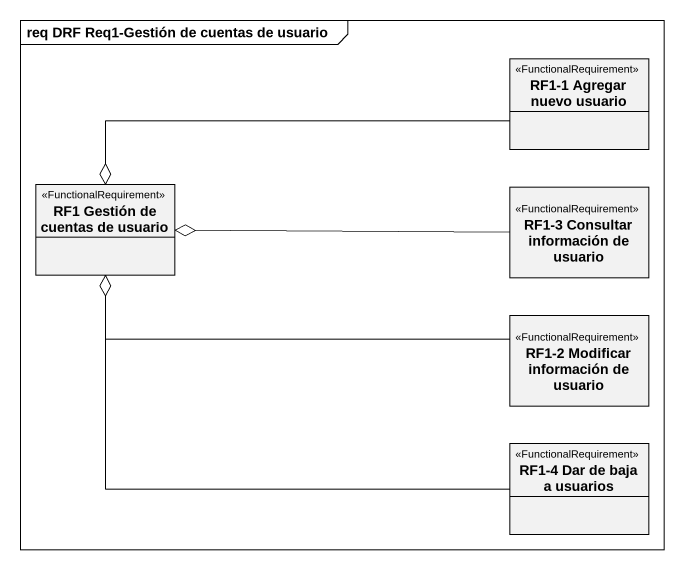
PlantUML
@startuml
mainframe req DRF Req1-Gestión de cuentas de usuario
hide circle
hide empty members
class "RF1-1 Agregar nuevo usuario" as RF1_1_Agregar_nuevo_usuario <<FunctionalRequirement>>
class "RF1 Gestión de cuentas de usuario" as RF1_Gestión_de_cuentas_de <<FunctionalRequirement>>
class "RF1-3 Consultar información de usuario" as RF1_3_Consultar_información <<FunctionalRequirement>>
class "RF1-2 Modificar información de usuario" as RF1_2_Modificar_información <<FunctionalRequirement>>
class "RF1-4 Dar de baja a usuarios" as RF1_4_Dar_de_baja_a_usuarios <<FunctionalRequirement>>
RF1_1_Agregar_nuevo_usuario -left-o RF1_Gestión_de_cuentas_de
RF1_3_Consultar_información -left-o RF1_Gestión_de_cuentas_de
RF1_2_Modificar_información -left-o RF1_Gestión_de_cuentas_de
RF1_4_Dar_de_baja_a_usuarios -left-o RF1_Gestión_de_cuentas_de
@enduml
